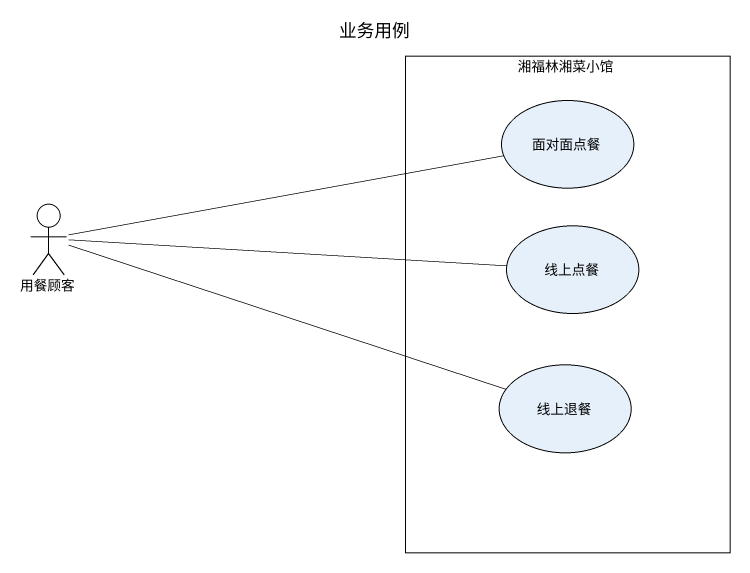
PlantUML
@startuml
title 业务用例
rectangle 湘福林湘菜小馆 {
  usecase 面对面点餐
  usecase 线上点餐
  usecase 线上退餐
}
actor 用餐顾客
用餐顾客 -right- 面对面点餐
用餐顾客 -right- 线上点餐
用餐顾客 -right- 线上退餐
@enduml
